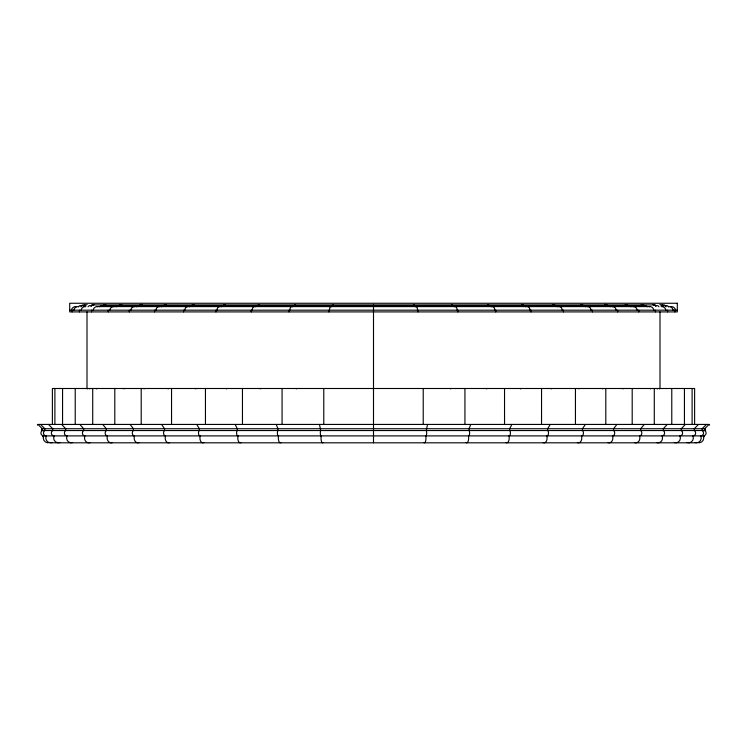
<?xml version="1.0" encoding="UTF-8"?>
<svg xmlns="http://www.w3.org/2000/svg" width="747" height="747" viewBox="0 0 747 747"><rect width="100%" height="100%" fill="white"/><g stroke="black" fill="none" stroke-linecap="round" stroke-linejoin="round"><path stroke-width="1.12" d="M627.956 306.037L627.639 305.112L626.565 305.187M644.129 306.037L643.793 305.112L642.653 305.187M655.829 306.037L655.007 304.925L91.993 304.925L91.171 306.037M662.906 306.037L662.328 304.981L661.356 305.187M332.555 305.775L333.022 305.187M333.087 305.159L333.47 304.468M294.01 305.775L294.654 305.187M257.407 305.775L258.21 305.187M294.738 305.159L295.27 304.468M223.204 305.775L223.568 304.981L224.156 305.187M258.313 305.159L258.976 304.468M191.876 305.775L192.296 304.981L192.969 305.187M163.836 305.775L164.293 304.981L165.05 305.187M224.287 305.159L225.192 304.599M139.437 305.775L139.941 304.981L140.763 305.187M193.118 305.159L194.015 304.468M81.712 305.775L82.31 304.981L83.29 305.187M165.208 305.159L166.207 304.468M140.94 305.159L141.631 304.393L142.341 304.776M120.631 305.159L121.789 304.468M104.543 305.159L105.766 304.468M92.899 305.159L94.159 304.468M427.527 424.427L426.248 430.543A2.867 0.859 -90 0 1 426.649 433.764A2.867 0.859 -90 0 1 425.818 435.893A4.818 1.438 -90 0 1 425.594 441.197A4.818 1.438 -90 0 1 424.044 442.541M85.849 305.159L87.138 304.468M83.496 305.159L84.794 304.468M470.787 424.427L469.041 428.731L469.041 430.543A2.867 1.167 90 0 1 469.583 433.764A2.867 1.167 90 0 1 468.453 435.893A4.818 1.961 -90 0 1 468.154 441.197A4.818 1.961 -90 0 1 466.044 442.541M413.978 305.187L414.445 305.775M511.882 424.427L509.687 428.731L509.687 430.543A2.867 1.457 90 0 1 510.369 433.764A2.867 1.457 90 0 1 508.959 435.893A4.818 2.456 -90 0 1 508.576 441.197A4.818 2.456 -90 0 1 505.943 442.541M452.346 305.187L452.99 305.775M550.259 424.427L547.654 428.731L547.654 430.543A2.867 1.737 -90 0 1 548.466 433.764A2.867 1.737 -90 0 1 546.795 435.893A4.818 2.913 -90 0 1 546.346 441.197A4.818 2.913 -90 0 1 543.209 442.541M585.424 424.427L582.445 428.731L582.445 430.543A2.867 1.98 -90 0 1 583.37 433.764A2.867 1.98 -90 0 1 581.455 435.893A4.818 3.333 -90 0 1 580.942 441.197A4.818 3.333 -90 0 1 577.347 442.541M488.79 305.187L489.593 305.775M616.901 424.427L613.586 428.731L613.586 430.543A2.867 2.204 -90 0 1 614.613 433.764A2.867 2.204 -90 0 1 612.484 435.893A4.818 3.707 -90 0 1 611.914 441.197A4.818 3.707 -90 0 1 607.909 442.541M604.659 304.776L605.369 304.393L606.06 305.159M522.844 305.187L523.432 304.981L523.796 305.775M644.278 424.427L640.674 428.731L640.674 430.543A2.867 2.4 -90 0 1 639.469 435.893A4.818 4.043 -90 0 1 638.844 441.197A4.818 4.043 -90 0 1 634.492 442.541M667.192 424.427L663.336 428.731L663.336 430.543A2.867 2.568 -90 0 1 662.047 435.893A4.818 4.314 -90 0 1 661.384 441.197A4.818 4.314 -90 0 1 656.744 442.541M685.335 424.427L681.283 428.731L681.283 430.543A2.867 2.699 -90 0 1 679.938 435.893A4.818 4.529 -90 0 1 674.354 442.541M554.031 305.187L554.704 304.981L555.124 305.775M521.808 304.599L522.713 305.159M698.473 424.427L694.28 428.731L694.28 430.543A2.867 2.792 -90 0 1 692.88 435.893A4.818 4.687 -90 0 1 687.109 442.541M413.53 304.468L413.913 305.159M706.419 424.427L702.143 428.731L702.143 430.543A2.867 2.848 -90 0 1 700.723 435.893A4.818 4.781 -90 0 1 694.831 442.541M37.35 425.08L38.004 424.427L708.996 424.427L709.65 425.08M697.353 442.541A4.818 4.818 0 0 0 703.272 435.893A2.867 2.867 0 0 0 704.701 430.543L704.701 428.731L708.996 424.427M581.95 305.187L582.707 304.981L583.164 305.775M606.237 305.187L607.059 304.981L607.563 305.775M451.73 304.468L452.262 305.159M654.307 305.187L655.007 304.925M663.709 305.187L664.69 304.981L665.288 305.775M42.551 436.659L43.419 436.089M488.024 304.468L488.687 305.159M704.944 430.431L705.626 430.095M552.985 304.468L553.882 305.159M41.374 429.105L42.056 428.825M580.793 304.468L581.792 305.159M625.211 304.468L626.369 305.159M641.234 304.468L642.457 305.159M652.841 304.468L654.101 305.159M659.862 304.468L661.151 305.159M662.206 304.468L663.504 305.159M101.639 305.626L645.361 305.626M97.101 306.597L649.899 306.597M69.695 310.182L677.305 310.182M38.004 424.427L42.299 428.731L704.701 428.731M42.299 428.731L42.299 430.543L704.701 430.543M42.299 430.543A2.867 2.867 0 0 0 43.728 435.893L703.272 435.893M50.591 442.812L696.409 442.812M91.993 304.925L92.693 305.187M704.944 428.825L705.626 429.105M41.374 430.095L42.056 430.431M703.581 436.089L704.449 436.659M85.644 305.187L84.672 304.981L84.094 306.037M104.347 305.187L103.431 304.981L102.871 306.037M120.435 305.187L119.567 304.981L119.044 306.037M40.581 424.427L44.857 428.731L44.857 430.543A2.867 2.848 -90 0 0 46.277 435.893A4.818 4.781 -90 0 0 52.169 442.541M48.527 424.427L52.72 428.731L52.72 430.543A2.867 2.792 -90 0 0 54.12 435.893A4.818 4.687 -90 0 0 59.891 442.541M61.665 424.427L65.717 428.731L65.717 430.543A2.867 2.699 -90 0 0 67.062 435.893A4.818 4.529 -90 0 0 72.646 442.541M79.808 424.427L83.664 428.731L83.664 430.543A2.867 2.568 -90 0 0 84.953 435.893A4.818 4.314 -90 0 0 85.616 441.197A4.818 4.314 -90 0 0 90.256 442.541M102.722 424.427L106.326 428.731L106.326 430.543A2.867 2.4 -90 0 0 107.531 435.893A4.818 4.043 -90 0 0 108.156 441.197A4.818 4.043 -90 0 0 112.508 442.541M130.099 424.427L133.414 428.731L133.414 430.543A2.867 2.204 -90 0 0 132.387 433.764A2.867 2.204 -90 0 0 134.516 435.893A4.818 3.707 -90 0 0 135.086 441.197A4.818 3.707 -90 0 0 139.091 442.541M161.576 424.427L164.555 428.731L164.555 430.543A2.867 1.98 90 0 0 163.63 433.764A2.867 1.98 90 0 0 165.545 435.893A4.818 3.333 -90 0 0 166.058 441.197A4.818 3.333 -90 0 0 169.653 442.541M196.741 424.427L199.346 428.731L199.346 430.543A2.867 1.737 90 0 0 198.534 433.764A2.867 1.737 90 0 0 200.205 435.893A4.818 2.913 -90 0 0 200.654 441.197A4.818 2.913 -90 0 0 203.791 442.541M235.118 424.427L237.313 428.731L237.313 430.543A2.867 1.457 -90 0 0 236.631 433.764A2.867 1.457 -90 0 0 238.041 435.893A4.818 2.456 -90 0 0 238.424 441.197A4.818 2.456 -90 0 0 241.057 442.541M276.213 424.427L277.959 428.731L277.959 430.543A2.867 1.167 -90 0 0 277.417 433.764A2.867 1.167 -90 0 0 278.547 435.893A4.818 1.961 -90 0 0 278.846 441.197A4.818 1.961 -90 0 0 280.956 442.541M319.473 424.427L320.752 430.543A2.867 0.859 -90 0 0 320.351 433.764A2.867 0.859 -90 0 0 321.182 435.893A4.818 1.438 -90 0 0 321.406 441.197A4.818 1.438 -90 0 0 322.956 442.541M694.617 424.427L694.617 388.496L52.383 388.496L52.383 424.427M692.105 388.496L692.105 424.427M684.439 388.496L684.439 424.427M674.886 310.182L674.886 311.91M671.777 388.496L671.777 424.427M667.557 310.182L667.557 311.91M659.993 311.91L659.993 388.496A1.223 1.223 0 0 0 659.694 388.916M655.464 310.182L655.464 311.91M654.288 388.496L654.288 424.427M638.75 310.182L638.75 311.91M632.195 388.496L632.195 424.427M617.657 310.182L617.657 311.91M605.798 388.496L605.798 424.427M592.446 310.182L592.446 311.91M575.451 388.496L575.451 424.427M563.453 310.182L563.453 311.91M541.547 388.496L541.547 424.427M531.07 310.182L531.07 311.91M504.542 388.496L504.542 424.427M495.719 310.182L495.719 311.91M464.933 388.496L464.933 424.427M457.883 310.182L457.883 311.91M423.222 388.496L423.222 424.427M418.049 310.182L418.049 311.91M373.5 304.393L373.5 442.812M328.951 310.182L328.951 311.91M323.778 388.496L323.778 424.427M289.117 310.182L289.117 311.91M282.067 388.496L282.067 424.427M251.281 310.182L251.281 311.91M242.458 388.496L242.458 424.427M215.93 310.182L215.93 311.91M205.453 388.496L205.453 424.427M183.547 310.182L183.547 311.91M171.549 388.496L171.549 424.427M154.554 310.182L154.554 311.91M141.202 388.496L141.202 424.427M129.343 310.182L129.343 311.91M114.805 388.496L114.805 424.427M108.25 310.182L108.25 311.91M92.712 388.496L92.712 424.427M91.536 310.182L91.536 311.91M87.007 311.91L87.007 388.496A1.223 1.223 0 0 1 87.306 388.916M79.443 310.182L79.443 311.91M75.223 388.496L75.223 424.427M72.114 310.182L72.114 311.91M62.561 388.496L62.561 424.427M54.895 388.496L54.895 424.427M665.82 305.812A1.989 1.989 0 0 1 668.481 306.812M670.666 306.662A4.258 4.258 0 0 1 675.577 310.182M668.276 306.662A4.267 4.239 -90 0 1 673.159 310.173M662.822 306.289A1.989 1.98 -90 0 1 666.1 306.812M661.086 306.662A4.267 4.155 -90 0 1 665.876 310.173M655.745 306.289A1.989 1.942 -90 0 1 658.957 306.812M649.199 306.662A4.267 4.015 -90 0 1 653.83 310.173M644.045 306.289A1.989 1.877 -90 0 1 647.145 306.812M632.793 306.662A4.267 3.819 -90 0 1 637.2 310.173M627.882 306.289A1.989 1.783 -90 0 1 630.841 306.812M612.073 306.662A4.267 3.576 -90 0 1 616.2 310.173M608.011 305.812A1.989 1.671 -90 0 1 610.243 306.812M587.319 306.662A4.267 3.287 -90 0 1 591.11 310.173M583.575 305.812A1.989 1.531 -90 0 1 585.629 306.812M558.849 306.662A4.267 2.951 -90 0 1 562.258 310.173M555.488 305.812A1.989 1.382 -90 0 1 557.337 306.812M527.046 306.662A4.267 2.577 -90 0 1 530.025 310.173M524.114 305.812A1.989 1.205 -90 0 1 525.729 306.812M492.338 306.662A4.267 2.166 -90 0 1 494.841 310.173M489.864 305.812A1.989 1.008 -90 0 1 491.227 306.812M455.175 306.662A4.267 1.737 90 0 1 457.173 310.173M453.205 305.812A1.989 0.812 -90 0 1 454.288 306.812M416.06 306.662A4.267 1.27 -90 0 1 417.526 310.173M414.604 305.812A1.989 0.598 -90 0 1 415.407 306.812M329.474 310.173A4.267 1.27 -90 0 1 330.94 306.662M331.593 306.812A1.989 0.598 -90 0 1 332.396 305.812M289.827 310.173A4.267 1.737 -90 0 1 291.825 306.662M292.712 306.812A1.989 0.812 -90 0 1 293.795 305.812M252.159 310.173A4.267 2.166 -90 0 1 254.662 306.662M255.773 306.812A1.989 1.008 -90 0 1 257.136 305.812M216.975 310.173A4.267 2.577 -90 0 1 219.954 306.662M221.271 306.812A1.989 1.205 -90 0 1 222.886 305.812M184.742 310.173A4.267 2.951 -90 0 1 188.151 306.662M189.663 306.812A1.989 1.382 -90 0 1 191.512 305.812M155.89 310.173A4.267 3.287 -90 0 1 159.681 306.662M161.371 306.812A1.989 1.531 -90 0 1 163.425 305.812M130.8 310.173A4.267 3.576 -90 0 1 134.927 306.662M136.757 306.812A1.989 1.671 -90 0 1 138.989 305.812M109.8 310.173A4.267 3.819 -90 0 1 114.207 306.662M116.159 306.812A1.989 1.783 -90 0 1 119.118 306.289M93.17 310.173A4.267 4.015 90 0 1 97.801 306.662M99.855 306.812A1.989 1.877 -90 0 1 102.955 306.289M81.124 310.173A4.267 4.155 90 0 1 85.914 306.662M88.043 306.812A1.989 1.942 -90 0 1 91.255 306.289M73.841 310.173A4.267 4.239 -90 0 1 78.724 306.662M80.9 306.812A1.989 1.98 -90 0 1 84.178 306.289M71.423 310.182A4.258 4.258 0 0 1 76.334 306.662M78.519 306.812A1.989 1.989 0 0 1 81.18 305.812M167.916 388.496A1.223 0.943 90 0 1 168.15 388.916M143.891 388.496A1.223 1.027 -90 0 1 144.143 388.916M650.385 388.916A1.223 1.186 -90 0 1 650.674 388.496M296.167 388.496A1.223 0.495 -90 0 1 296.288 388.916M260.105 388.496A1.223 0.626 -90 0 1 260.255 388.916M195.546 388.496A1.223 0.85 -90 0 1 195.761 388.916M226.416 388.496A1.223 0.738 -90 0 1 226.593 388.916M551.239 388.916A1.223 0.85 -90 0 1 551.454 388.496M578.85 388.916A1.223 0.943 -90 0 1 579.084 388.496M602.857 388.916A1.223 1.027 -90 0 1 603.109 388.496M622.951 388.916A1.223 1.092 -90 0 1 623.222 388.496M657.351 388.916A1.223 1.214 -90 0 1 657.659 388.496M520.407 388.916A1.223 0.738 -90 0 1 520.584 388.496M123.778 388.496A1.223 1.092 -90 0 1 124.049 388.916M450.712 388.916A1.223 0.495 -90 0 1 450.833 388.496M486.745 388.916A1.223 0.626 90 0 1 486.895 388.496M96.326 388.496A1.223 1.186 -90 0 1 96.615 388.916M89.341 388.496A1.223 1.214 -90 0 1 89.649 388.916M49.647 442.541A4.818 4.818 0 0 1 43.728 435.893M677.305 303.254L69.695 303.254L69.695 311.91L677.305 311.91L677.305 303.254"/></g></svg>
